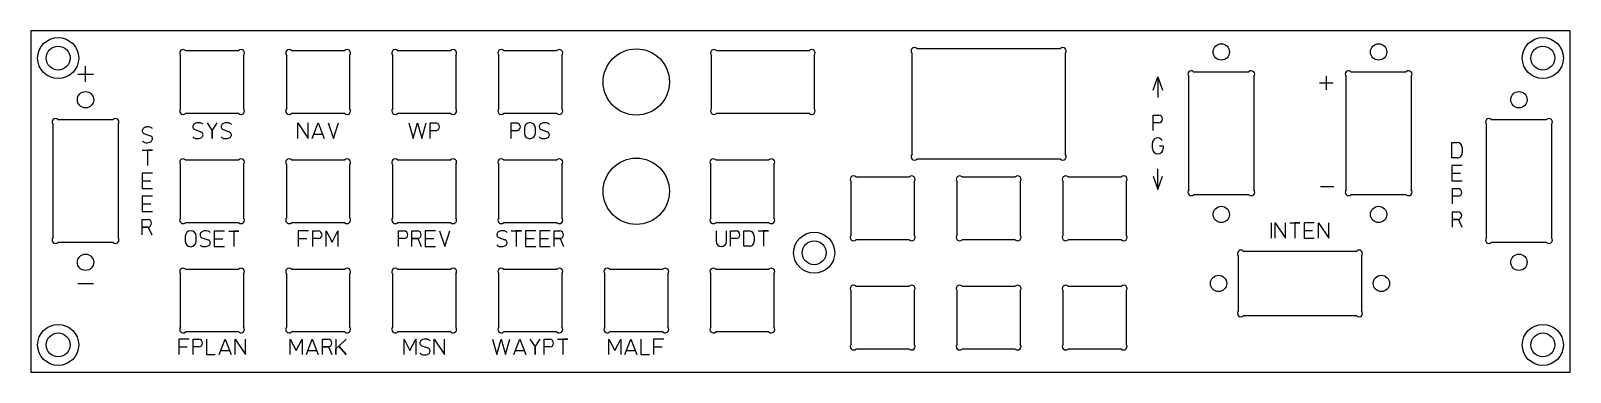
# Model space of a CAD drawing. Header units: millimetres. Extents: x 0 to 225, y 0 to 50.
import ezdxf

# ---------------------------------------------------------------- set-up
doc = ezdxf.new("R2010")
doc.units = ezdxf.units.MM
doc.layers.add('Contour', color=7, linetype='CONTINUOUS')
doc.layers.add('Engraving', color=7, linetype='CONTINUOUS')

msp = doc.modelspace()

# ---------------------------------------------------------------- linework, layer by layer
at = {"layer": 'Contour', "color": 7, "linetype": 'CONTINUOUS'}
for p, q in [((225, 50), (0, 50)), ((0, 50), (0, 50)), ((0, 50), (0, 0)), ((225, 0), (225, 50)), ((225, 50), (225, 50)), ((129.507, 47.4), (150.493, 47.4)), ((21.9, 38.607), (21.9, 46.393)), ((22.607, 47.1), (30.393, 47.1)), ((31.1, 46.393), (31.1, 38.607)), ((37.4, 38.607), (37.4, 46.393)), ((38.107, 47.1), (45.893, 47.1)), ((46.6, 46.393), (46.6, 38.607)), ((52.9, 38.607), (52.9, 46.393)), ((53.607, 47.1), (61.393, 47.1)), ((62.1, 46.393), (62.1, 38.607)), ((68.4, 38.607), (68.4, 46.393)), ((69.107, 47.1), (76.893, 47.1)), ((77.6, 46.393), (77.6, 38.607)), ((99.5, 38.607), (99.5, 46.393)), ((100.207, 47.1), (113.793, 47.1)), ((114.5, 46.393), (114.5, 38.607)), ((128.8, 31.907), (128.8, 46.693)), ((151.2, 46.693), (151.2, 31.907)), ((169.25, 26.707), (169.25, 43.293)), ((169.957, 44), (178.043, 44)), ((178.75, 43.293), (178.75, 26.707)), ((192.25, 26.707), (192.25, 43.293)), ((192.957, 44), (201.043, 44)), ((201.75, 43.293), (201.75, 26.707)), ((3.25, 19.707), (3.25, 36.293)), ((3.957, 37), (12.043, 37)), ((12.75, 36.293), (12.75, 19.707)), ((30.393, 37.9), (22.607, 37.9)), ((45.893, 37.9), (38.107, 37.9)), ((61.393, 37.9), (53.607, 37.9)), ((76.893, 37.9), (69.107, 37.9)), ((113.793, 37.9), (100.207, 37.9)), ((212.75, 19.707), (212.75, 36.293)), ((213.457, 37), (221.543, 37)), ((222.25, 36.293), (222.25, 19.707)), ((21.9, 22.607), (21.9, 30.393)), ((22.607, 31.1), (30.393, 31.1)), ((31.1, 30.393), (31.1, 22.607)), ((37.4, 22.607), (37.4, 30.393)), ((38.107, 31.1), (45.893, 31.1)), ((46.6, 30.393), (46.6, 22.607)), ((52.9, 22.607), (52.9, 30.393)), ((53.607, 31.1), (61.393, 31.1)), ((62.1, 30.393), (62.1, 22.607)), ((68.4, 22.607), (68.4, 30.393)), ((69.107, 31.1), (76.893, 31.1)), ((77.6, 30.393), (77.6, 22.607)), ((99.4, 22.607), (99.4, 30.393)), ((100.107, 31.1), (107.893, 31.1)), ((108.6, 30.393), (108.6, 22.607)), ((150.493, 31.2), (129.507, 31.2)), ((119.9, 20.107), (119.9, 27.893)), ((120.607, 28.6), (128.393, 28.6)), ((129.1, 27.893), (129.1, 20.107)), ((135.4, 20.107), (135.4, 27.893)), ((136.107, 28.6), (143.893, 28.6)), ((144.6, 27.893), (144.6, 20.107)), ((150.9, 20.107), (150.9, 27.893)), ((151.607, 28.6), (159.393, 28.6)), ((160.1, 27.893), (160.1, 20.107)), ((178.043, 26), (169.957, 26)), ((201.043, 26), (192.957, 26)), ((30.393, 21.9), (22.607, 21.9)), ((45.893, 21.9), (38.107, 21.9)), ((61.393, 21.9), (53.607, 21.9)), ((76.893, 21.9), (69.107, 21.9)), ((107.893, 21.9), (100.107, 21.9)), ((12.043, 19), (3.957, 19)), ((128.393, 19.4), (120.607, 19.4)), ((143.893, 19.4), (136.107, 19.4)), ((159.393, 19.4), (151.607, 19.4)), ((221.543, 19), (213.457, 19)), ((176.5, 8.957), (176.5, 17.043)), ((177.207, 17.75), (193.793, 17.75)), ((194.5, 17.043), (194.5, 8.957)), ((21.9, 6.607), (21.9, 14.393)), ((22.607, 15.1), (30.393, 15.1)), ((31.1, 14.393), (31.1, 6.607)), ((37.4, 6.607), (37.4, 14.393)), ((38.107, 15.1), (45.893, 15.1)), ((46.6, 14.393), (46.6, 6.607)), ((52.9, 6.607), (52.9, 14.393)), ((53.607, 15.1), (61.393, 15.1)), ((62.1, 14.393), (62.1, 6.607)), ((68.4, 6.607), (68.4, 14.393)), ((69.107, 15.1), (76.893, 15.1)), ((77.6, 14.393), (77.6, 6.607)), ((83.9, 6.607), (83.9, 14.393)), ((84.607, 15.1), (92.393, 15.1)), ((93.1, 14.393), (93.1, 6.607)), ((99.4, 6.607), (99.4, 14.393)), ((100.107, 15.1), (107.893, 15.1)), ((108.6, 14.393), (108.6, 6.607)), ((119.9, 4.107), (119.9, 11.893)), ((120.607, 12.6), (128.393, 12.6)), ((129.1, 11.893), (129.1, 4.107)), ((135.4, 4.107), (135.4, 11.893)), ((136.107, 12.6), (143.893, 12.6)), ((144.6, 11.893), (144.6, 4.107)), ((150.9, 4.107), (150.9, 11.893)), ((151.607, 12.6), (159.393, 12.6)), ((160.1, 11.893), (160.1, 4.107)), ((193.793, 8.25), (177.207, 8.25)), ((30.393, 5.9), (22.607, 5.9)), ((45.893, 5.9), (38.107, 5.9)), ((61.393, 5.9), (53.607, 5.9)), ((76.893, 5.9), (69.107, 5.9)), ((92.393, 5.9), (84.607, 5.9)), ((107.893, 5.9), (100.107, 5.9)), ((128.393, 3.4), (120.607, 3.4)), ((143.893, 3.4), (136.107, 3.4)), ((159.393, 3.4), (151.607, 3.4)), ((0, 0), (0, 0)), ((0, 0), (225, 0)), ((225, 0), (225, 0))]:
    msp.add_line(p, q, dxfattribs=at)
for centre, radius in [((4, 46), 3), ((4, 46), 1.75), ((88.5, 42.5), 4.85), ((174, 46.9), 1.195), ((197, 46.9), 1.195), ((221, 46), 3), ((221, 46), 1.75), ((8, 39.9), 1.195), ((217.5, 39.9), 1.195), ((88.5, 26.5), 4.85), ((174, 23.1), 1.195), ((197, 23.1), 1.195), ((114.5, 17.5), 3), ((114.5, 17.5), 1.75), ((8, 16.1), 1.195), ((217.5, 16.1), 1.195), ((173.6, 13), 1.195), ((197.4, 13), 1.195), ((4, 4), 3), ((221, 4), 3), ((4, 4), 1.75), ((221, 4), 1.75)]:
    msp.add_circle(centre, radius, dxfattribs=at)
for centre, start, end in [((129.16, 47.04), 46.05341, -136.05341), ((150.84, 47.04), 316.05341, 133.94659), ((22.26, 46.74), 46.05341, -136.05341), ((30.74, 46.74), 316.05341, 133.94659), ((37.76, 46.74), 46.05341, -136.05341), ((46.24, 46.74), 316.05341, 133.94659), ((53.26, 46.74), 46.05341, -136.05341), ((61.74, 46.74), 316.05341, 133.94659), ((68.76, 46.74), 46.05341, -136.05341), ((77.24, 46.74), 316.05341, 133.94659), ((99.86, 46.74), 46.05341, -136.05341), ((114.14, 46.74), 316.05341, 133.94659), ((169.61, 43.64), 46.05341, -136.05341), ((178.39, 43.64), 316.05341, 133.94659), ((192.61, 43.64), 46.05341, -136.05341), ((201.39, 43.64), 316.05341, 133.94659), ((22.26, 38.26), 136.05341, -46.05341), ((30.74, 38.26), 226.05341, 43.94659), ((37.76, 38.26), 136.05341, -46.05341), ((46.24, 38.26), 226.05341, 43.94659), ((53.26, 38.26), 136.05341, -46.05341), ((61.74, 38.26), 226.05341, 43.94659), ((68.76, 38.26), 136.05341, -46.05341), ((77.24, 38.26), 226.05341, 43.94659), ((99.86, 38.26), 136.05341, -46.05341), ((114.14, 38.26), 226.05341, 43.94659), ((3.61, 36.64), 46.05341, -136.05341), ((12.39, 36.64), 316.05341, 133.94659), ((213.11, 36.64), 46.05341, -136.05341), ((221.89, 36.64), 316.05341, 133.94659), ((129.16, 31.56), 136.05341, -46.05341), ((150.84, 31.56), 226.05341, 43.94659), ((22.26, 30.74), 46.05341, -136.05341), ((30.74, 30.74), 316.05341, 133.94659), ((37.76, 30.74), 46.05341, -136.05341), ((46.24, 30.74), 316.05341, 133.94659), ((53.26, 30.74), 46.05341, -136.05341), ((61.74, 30.74), 316.05341, 133.94659), ((68.76, 30.74), 46.05341, -136.05341), ((77.24, 30.74), 316.05341, 133.94659), ((99.76, 30.74), 46.05341, -136.05341), ((108.24, 30.74), 316.05341, 133.94659), ((120.26, 28.24), 46.05341, -136.05341), ((128.74, 28.24), 316.05341, 133.94659), ((135.76, 28.24), 46.05341, -136.05341), ((144.24, 28.24), 316.05341, 133.94659), ((151.26, 28.24), 46.05341, -136.05341), ((159.74, 28.24), 316.05341, 133.94659), ((169.61, 26.36), 136.05341, -46.05341), ((178.39, 26.36), 226.05341, 43.94659), ((192.61, 26.36), 136.05341, -46.05341), ((201.39, 26.36), 226.05341, 43.94659), ((22.26, 22.26), 136.05341, -46.05341), ((30.74, 22.26), 226.05341, 43.94659), ((37.76, 22.26), 136.05341, -46.05341), ((46.24, 22.26), 226.05341, 43.94659), ((53.26, 22.26), 136.05341, -46.05341), ((61.74, 22.26), 226.05341, 43.94659), ((68.76, 22.26), 136.05341, -46.05341), ((77.24, 22.26), 226.05341, 43.94659), ((99.76, 22.26), 136.05341, -46.05341), ((108.24, 22.26), 226.05341, 43.94659), ((3.61, 19.36), 136.05341, -46.05341), ((12.39, 19.36), 226.05341, 43.94659), ((120.26, 19.76), 136.05341, -46.05341), ((128.74, 19.76), 226.05341, 43.94659), ((135.76, 19.76), 136.05341, -46.05341), ((144.24, 19.76), 226.05341, 43.94659), ((151.26, 19.76), 136.05341, -46.05341), ((159.74, 19.76), 226.05341, 43.94659), ((213.11, 19.36), 136.05341, -46.05341), ((221.89, 19.36), 226.05341, 43.94659), ((176.86, 17.39), 46.05341, -136.05341), ((194.14, 17.39), 316.05341, 133.94659), ((22.26, 14.74), 46.05341, -136.05341), ((30.74, 14.74), 316.05341, 133.94659), ((37.76, 14.74), 46.05341, -136.05341), ((46.24, 14.74), 316.05341, 133.94659), ((53.26, 14.74), 46.05341, -136.05341), ((61.74, 14.74), 316.05341, 133.94659), ((68.76, 14.74), 46.05341, -136.05341), ((77.24, 14.74), 316.05341, 133.94659), ((84.26, 14.74), 46.05341, -136.05341), ((92.74, 14.74), 316.05341, 133.94659), ((99.76, 14.74), 46.05341, -136.05341), ((108.24, 14.74), 316.05341, 133.94659), ((120.26, 12.24), 46.05341, -136.05341), ((128.74, 12.24), 316.05341, 133.94659), ((135.76, 12.24), 46.05341, -136.05341), ((144.24, 12.24), 316.05341, 133.94659), ((151.26, 12.24), 46.05341, -136.05341), ((159.74, 12.24), 316.05341, 133.94659), ((176.86, 8.61), 136.05341, -46.05341), ((194.14, 8.61), 226.05341, 43.94659), ((22.26, 6.26), 136.05341, -46.05341), ((30.74, 6.26), 226.05341, 43.94659), ((37.76, 6.26), 136.05341, -46.05341), ((46.24, 6.26), 226.05341, 43.94659), ((53.26, 6.26), 136.05341, -46.05341), ((61.74, 6.26), 226.05341, 43.94659), ((68.76, 6.26), 136.05341, -46.05341), ((77.24, 6.26), 226.05341, 43.94659), ((84.26, 6.26), 136.05341, -46.05341), ((92.74, 6.26), 226.05341, 43.94659), ((99.76, 6.26), 136.05341, -46.05341), ((108.24, 6.26), 226.05341, 43.94659), ((120.26, 3.76), 136.05341, -46.05341), ((128.74, 3.76), 226.05341, 43.94659), ((135.76, 3.76), 136.05341, -46.05341), ((144.24, 3.76), 226.05341, 43.94659), ((151.26, 3.76), 136.05341, -46.05341), ((159.74, 3.76), 226.05341, 43.94659)]:
    msp.add_arc(centre, 0.5, start, end, dxfattribs=at)
at = {"layer": 'Engraving', "color": 255, "linetype": 'CONTINUOUS'}
for p, q in [((6.856, 43.66), (9.144, 43.66)), ((8, 42.516), (8, 44.804)), ((164.027, 41.291), (164.729, 43.235)), ((164.729, 43.235), (165.431, 41.291)), ((164.729, 43.235), (164.729, 40.238)), ((189.366, 41.362), (189.366, 43.338)), ((188.378, 42.35), (190.354, 42.35)), ((25.763, 36.495), (26.513, 35.37)), ((26.513, 35.37), (27.263, 36.495)), ((39.025, 34.244), (39.025, 36.494)), ((39.025, 36.494), (40.525, 34.244)), ((40.525, 34.244), (40.525, 36.494)), ((41.125, 34.244), (42, 36.494)), ((42, 36.494), (42.875, 34.244)), ((43.475, 36.494), (44.225, 34.244)), ((44.225, 34.244), (44.975, 36.494)), ((55.269, 36.494), (55.894, 34.244)), ((55.894, 34.244), (56.519, 36.494)), ((56.519, 36.494), (57.144, 34.244)), ((57.144, 34.244), (57.769, 36.494)), ((58.369, 34.244), (58.369, 36.494)), ((58.369, 36.494), (59.194, 36.494)), ((70.195, 34.244), (70.195, 36.494)), ((70.195, 36.494), (71.02, 36.494)), ((164.048, 35.403), (164.048, 37.653)), ((164.048, 37.653), (164.873, 37.653)), ((164.873, 36.528), (164.048, 36.528)), ((16.606, 34.913), (17.481, 34.613)), ((23.988, 35.52), (24.863, 35.22)), ((26.513, 35.37), (26.513, 34.245)), ((26.513, 34.245), (26.513, 35.37)), ((28.138, 35.52), (29.013, 35.22)), ((41.375, 34.869), (42.625, 34.869)), ((59.194, 35.369), (58.369, 35.369)), ((71.02, 35.369), (70.195, 35.369)), ((72.145, 35.744), (72.145, 34.994)), ((73.745, 34.994), (73.745, 35.744)), ((74.62, 35.519), (75.495, 35.219)), ((16.295, 32.513), (17.795, 32.513)), ((17.795, 32.513), (17.045, 32.513)), ((17.045, 32.513), (17.045, 30.263)), ((163.929, 32.778), (163.929, 33.528)), ((164.979, 33.153), (165.529, 33.153)), ((165.529, 33.153), (165.529, 32.778)), ((207.716, 33.635), (208.491, 33.635)), ((207.716, 31.385), (207.716, 33.635)), ((209.216, 32.885), (209.216, 32.135)), ((164.729, 26.765), (164.729, 29.762)), ((208.491, 31.385), (207.716, 31.385)), ((209.216, 30.26), (207.716, 30.26)), ((207.716, 30.26), (207.716, 28.01)), ((17.795, 29.138), (16.295, 29.138)), ((16.295, 29.138), (16.295, 26.888)), ((16.295, 28.013), (17.545, 28.013)), ((164.027, 28.709), (164.729, 26.765)), ((164.729, 26.765), (165.431, 28.709)), ((188.487, 27.191), (190.463, 27.191)), ((207.716, 29.135), (208.966, 29.135)), ((207.716, 28.01), (209.216, 28.01)), ((16.295, 26.888), (17.795, 26.888)), ((17.795, 25.763), (16.295, 25.763)), ((16.295, 25.763), (16.295, 23.513)), ((207.785, 24.635), (207.785, 26.885)), ((207.785, 26.885), (208.61, 26.885)), ((208.61, 25.76), (207.785, 25.76)), ((16.295, 24.638), (17.545, 24.638)), ((16.295, 23.513), (17.795, 23.513)), ((207.779, 21.26), (207.779, 23.51)), ((207.779, 23.51), (208.604, 23.51)), ((16.295, 20.138), (16.295, 22.388)), ((16.295, 22.388), (17.12, 22.388)), ((17.12, 21.263), (16.295, 21.263)), ((16.295, 21.263), (17.17, 21.263)), ((17.17, 21.263), (17.67, 20.138)), ((28.325, 20.675), (26.825, 20.675)), ((26.825, 20.675), (26.825, 18.425)), ((28.925, 20.675), (30.425, 20.675)), ((30.425, 20.675), (29.675, 20.675)), ((29.675, 20.675), (29.675, 18.425)), ((40.6, 20.685), (39.1, 20.685)), ((39.1, 20.685), (39.1, 18.435)), ((41.2, 18.435), (41.2, 20.685)), ((41.2, 20.685), (42.025, 20.685)), ((43.15, 18.435), (43.15, 20.685)), ((43.15, 20.685), (44.025, 19.06)), ((44.025, 19.06), (44.9, 20.685)), ((44.9, 20.685), (44.9, 18.435)), ((53.75, 18.435), (53.75, 20.685)), ((53.75, 20.685), (54.575, 20.685)), ((55.7, 18.435), (55.7, 20.685)), ((55.7, 20.685), (56.525, 20.685)), ((59.15, 20.685), (57.65, 20.685)), ((57.65, 20.685), (57.65, 18.435)), ((59.75, 20.685), (60.5, 18.435)), ((60.5, 18.435), (61.25, 20.685)), ((70.206, 20.686), (71.706, 20.686)), ((71.706, 20.686), (70.956, 20.686)), ((70.956, 20.686), (70.956, 18.436)), ((73.806, 20.686), (72.306, 20.686)), ((72.306, 20.686), (72.306, 18.436)), ((75.906, 20.686), (74.406, 20.686)), ((74.406, 20.686), (74.406, 18.436)), ((76.506, 18.436), (76.506, 20.686)), ((76.506, 20.686), (77.331, 20.686)), ((100.175, 20.694), (100.175, 19.144)), ((101.675, 19.144), (101.675, 20.694)), ((102.275, 18.444), (102.275, 20.694)), ((102.275, 20.694), (103.1, 20.694)), ((104.225, 20.694), (105, 20.694)), ((104.225, 18.444), (104.225, 20.694)), ((106.325, 20.694), (107.825, 20.694)), ((107.825, 20.694), (107.075, 20.694)), ((107.075, 20.694), (107.075, 18.444)), ((181.3, 21.885), (181.3, 19.635)), ((181.9, 19.635), (181.9, 21.885)), ((181.9, 21.885), (183.4, 19.635)), ((183.4, 19.635), (183.4, 21.885)), ((184, 21.885), (185.5, 21.885)), ((185.5, 21.885), (184.75, 21.885)), ((184.75, 21.885), (184.75, 19.635)), ((187.6, 21.885), (186.1, 21.885)), ((186.1, 21.885), (186.1, 19.635)), ((186.1, 20.76), (187.35, 20.76)), ((188.2, 19.635), (188.2, 21.885)), ((188.2, 21.885), (189.7, 19.635)), ((189.7, 19.635), (189.7, 21.885)), ((208.604, 22.385), (207.779, 22.385)), ((207.779, 22.385), (208.654, 22.385)), ((208.654, 22.385), (209.154, 21.26)), ((22.575, 19.925), (22.575, 19.175)), ((24.175, 19.175), (24.175, 19.925)), ((25.05, 19.7), (25.925, 19.4)), ((26.825, 19.55), (28.075, 19.55)), ((26.825, 18.425), (28.325, 18.425)), ((39.1, 19.56), (40.35, 19.56)), ((42.025, 19.56), (41.2, 19.56)), ((54.575, 19.56), (53.75, 19.56)), ((56.525, 19.56), (55.7, 19.56)), ((55.7, 19.56), (56.575, 19.56)), ((56.575, 19.56), (57.075, 18.435)), ((57.65, 19.56), (58.9, 19.56)), ((57.65, 18.435), (59.15, 18.435)), ((68.431, 19.711), (69.306, 19.411)), ((72.306, 19.561), (73.556, 19.561)), ((72.306, 18.436), (73.806, 18.436)), ((74.406, 19.561), (75.656, 19.561)), ((74.406, 18.436), (75.906, 18.436)), ((77.331, 19.561), (76.506, 19.561)), ((76.506, 19.561), (77.381, 19.561)), ((77.381, 19.561), (77.881, 18.436)), ((103.1, 19.569), (102.275, 19.569)), ((105, 18.444), (104.225, 18.444)), ((105.725, 19.944), (105.725, 19.194)), ((186.1, 19.635), (187.6, 19.635)), ((6.856, 12.99), (9.144, 12.99)), ((23.125, 4.827), (21.625, 4.827)), ((21.625, 4.827), (21.625, 2.577)), ((23.725, 2.577), (23.725, 4.827)), ((23.725, 4.827), (24.55, 4.827)), ((25.675, 4.827), (25.675, 2.577)), ((27.525, 2.577), (28.4, 4.827)), ((28.4, 4.827), (29.275, 2.577)), ((29.875, 2.577), (29.875, 4.827)), ((29.875, 4.827), (31.375, 2.577)), ((31.375, 2.577), (31.375, 4.827)), ((37.925, 2.577), (37.925, 4.827)), ((37.925, 4.827), (38.8, 3.202)), ((38.8, 3.202), (39.675, 4.827)), ((39.675, 4.827), (39.675, 2.577)), ((40.275, 2.577), (41.15, 4.827)), ((41.15, 4.827), (42.025, 2.577)), ((42.625, 2.577), (42.625, 4.827)), ((42.625, 4.827), (43.45, 4.827)), ((44.575, 4.827), (44.575, 2.577)), ((45, 3.827), (46.075, 4.827)), ((54.55, 2.578), (54.55, 4.828)), ((54.55, 4.828), (55.425, 3.203)), ((55.425, 3.203), (56.3, 4.828)), ((56.3, 4.828), (56.3, 2.578)), ((58.95, 2.578), (58.95, 4.828)), ((58.95, 4.828), (60.45, 2.578)), ((60.45, 2.578), (60.45, 4.828)), ((67.5, 4.827), (68.125, 2.577)), ((68.125, 2.577), (68.75, 4.827)), ((68.75, 4.827), (69.375, 2.577)), ((69.375, 2.577), (70, 4.827)), ((70.6, 2.577), (71.475, 4.827)), ((71.475, 4.827), (72.35, 2.577)), ((72.95, 4.827), (73.7, 3.702)), ((73.7, 3.702), (74.45, 4.827)), ((75.05, 2.577), (75.05, 4.827)), ((75.05, 4.827), (75.875, 4.827)), ((77, 4.827), (78.5, 4.827)), ((78.5, 4.827), (77.75, 4.827)), ((77.75, 4.827), (77.75, 2.577)), ((84.475, 2.577), (84.475, 4.827)), ((84.475, 4.827), (85.35, 3.202)), ((85.35, 3.202), (86.225, 4.827)), ((86.225, 4.827), (86.225, 2.577)), ((86.825, 2.577), (87.7, 4.827)), ((87.7, 4.827), (88.575, 2.577)), ((89.175, 4.827), (89.175, 2.577)), ((92.525, 4.827), (91.025, 4.827)), ((91.025, 4.827), (91.025, 2.577)), ((21.625, 3.702), (22.875, 3.702)), ((24.55, 3.702), (23.725, 3.702)), ((25.675, 2.577), (26.925, 2.577)), ((27.775, 3.202), (29.025, 3.202)), ((40.525, 3.202), (41.775, 3.202)), ((43.45, 3.702), (42.625, 3.702)), ((42.625, 3.702), (43.5, 3.702)), ((43.5, 3.702), (44, 2.577)), ((44.575, 3.427), (45, 3.827)), ((44.575, 2.577), (44.575, 3.427)), ((45, 3.827), (46.075, 2.577)), ((46.075, 2.577), (45, 3.827)), ((57.175, 3.853), (58.05, 3.553)), ((70.85, 3.202), (72.1, 3.202)), ((73.7, 3.702), (73.7, 2.577)), ((73.7, 2.577), (73.7, 3.702)), ((75.875, 3.702), (75.05, 3.702)), ((87.075, 3.202), (88.325, 3.202)), ((89.175, 2.577), (90.425, 2.577)), ((91.025, 3.702), (92.275, 3.702))]:
    msp.add_line(p, q, dxfattribs=at)
for centre, radius, start, end in [((24.134, 35.953), 0.457, 144.25832, 251.3668), ((24.306, 35.83), 0.668, 106.78134, 144.31288), ((24.512, 35.115), 1.412, 77.69559, 106.40785), ((24.688, 35.915), 0.593, 36.77328, 77.8378), ((28.284, 35.953), 0.457, 144.25832, 251.3668), ((28.456, 35.83), 0.668, 106.78134, 144.31288), ((28.662, 35.115), 1.412, 77.69559, 106.40785), ((28.838, 35.915), 0.593, 36.77328, 77.8378), ((59.17, 35.932), 0.563, 272.44097, 87.55469), ((70.996, 35.932), 0.563, 272.44097, 87.55469), ((72.945, 35.744), 0.8, 0, 180), ((74.766, 35.952), 0.457, 144.25832, 251.3668), ((74.938, 35.829), 0.668, 106.78134, 144.31288), ((75.144, 35.114), 1.412, 77.69559, 106.40785), ((75.32, 35.914), 0.593, 36.77328, 77.8378), ((164.849, 37.091), 0.563, 272.44097, 87.55469), ((16.752, 35.346), 0.457, 144.25832, 251.3668), ((16.781, 34.218), 0.593, 216.77328, -102.1622), ((16.924, 35.223), 0.668, 106.78134, 144.31288), ((17.13, 34.508), 1.412, 77.69559, 106.40785), ((17.163, 34.303), 0.669, 286.78134, -35.68712), ((17.306, 35.308), 0.593, 36.77328, 77.8378), ((17.335, 34.18), 0.457, 324.25832, 71.3668), ((24.163, 34.825), 0.593, 216.77328, -102.1622), ((24.339, 35.625), 1.413, 257.69559, -73.59215), ((24.545, 34.91), 0.669, 286.78134, -35.68712), ((24.717, 34.787), 0.457, 324.25832, 71.3668), ((28.313, 34.825), 0.593, 216.77328, -102.1622), ((28.489, 35.625), 1.413, 257.69559, -73.59215), ((28.695, 34.91), 0.669, 286.78134, -35.68712), ((28.867, 34.787), 0.457, 324.25832, 71.3668), ((72.945, 34.994), 0.8, 180, 360), ((74.795, 34.824), 0.593, 216.77328, -102.1622), ((74.971, 35.624), 1.413, 257.69559, -73.59215), ((75.177, 34.909), 0.669, 286.78134, -35.68712), ((75.349, 34.786), 0.457, 324.25832, 71.3668), ((164.7, 33.545), 0.771, 31.95811, -178.73687), ((16.957, 35.018), 1.413, 257.69559, -73.59215), ((164.729, 32.778), 0.8, 180, 0), ((208.462, 32.882), 0.754, 360.22797, 87.79448), ((208.492, 32.109), 0.724, 269.92086, 2.0567), ((208.586, 26.323), 0.563, 272.44097, 87.55469), ((208.58, 22.948), 0.563, 272.44097, 87.55469), ((17.096, 21.826), 0.563, 272.44097, 87.55469), ((23.375, 19.925), 0.8, 0, 180), ((25.196, 20.133), 0.457, 144.25832, 251.3668), ((25.368, 20.01), 0.668, 106.78134, 144.31288), ((25.574, 19.295), 1.412, 77.69559, 106.40785), ((25.75, 20.095), 0.593, 36.77328, 77.8378), ((42.001, 20.123), 0.563, 272.44097, 87.55469), ((54.551, 20.123), 0.563, 272.44097, 87.55469), ((56.501, 20.123), 0.563, 272.44097, 87.55469), ((68.577, 20.144), 0.457, 144.25832, 251.3668), ((68.749, 20.021), 0.668, 106.78134, 144.31288), ((68.955, 19.306), 1.412, 77.69559, 106.40785), ((69.131, 20.106), 0.593, 36.77328, 77.8378), ((77.307, 20.124), 0.563, 272.44097, 87.55469), ((103.076, 20.132), 0.563, 272.44097, 87.55469), ((104.971, 19.941), 0.754, 360.22797, 87.79448), ((23.375, 19.175), 0.8, 180, 360), ((25.225, 19.005), 0.593, 216.77328, -102.1622), ((25.401, 19.805), 1.413, 257.69559, -73.59215), ((25.607, 19.09), 0.669, 286.78134, -35.68712), ((25.779, 18.967), 0.457, 324.25832, 71.3668), ((68.606, 19.016), 0.593, 216.77328, -102.1622), ((68.782, 19.816), 1.413, 257.69559, -73.59215), ((68.988, 19.101), 0.669, 286.78134, -35.68712), ((69.16, 18.978), 0.457, 324.25832, 71.3668), ((100.925, 19.144), 0.75, 180, 360), ((105.001, 19.168), 0.724, 269.92086, 2.0567), ((24.526, 4.265), 0.563, 272.44097, 87.55469), ((43.426, 4.265), 0.563, 272.44097, 87.55469), ((57.321, 4.286), 0.457, 144.25832, 251.3668), ((57.493, 4.163), 0.668, 106.78134, 144.31288), ((57.699, 3.448), 1.412, 77.69559, 106.40785), ((57.875, 4.248), 0.593, 36.77328, 77.8378), ((75.851, 4.265), 0.563, 272.44097, 87.55469), ((57.35, 3.158), 0.593, 216.77328, -102.1622), ((57.526, 3.958), 1.413, 257.69559, -73.59215), ((57.732, 3.243), 0.669, 286.78134, -35.68712), ((57.904, 3.12), 0.457, 324.25832, 71.3668)]:
    msp.add_arc(centre, radius, start, end, dxfattribs=at)

doc.saveas('drawing.dxf')
